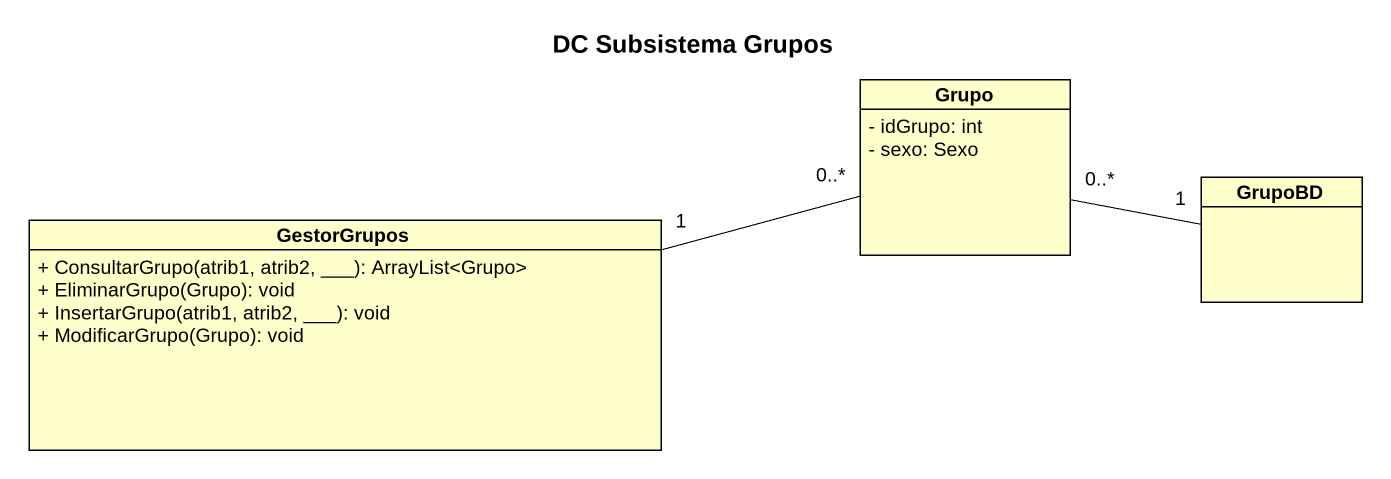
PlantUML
@startuml
title DC Subsistema Grupos
hide circle
hide empty members
skinparam classAttributeIconSize 0
class Grupo {
  - idGrupo: int
  - sexo: Sexo
}
class GestorGrupos {
  + ConsultarGrupo(atrib1, atrib2, ___): ArrayList<Grupo>
  + EliminarGrupo(Grupo): void
  + InsertarGrupo(atrib1, atrib2, ___): void
  + ModificarGrupo(Grupo): void
}
class GrupoBD
Grupo "0..*" -right- "1" GrupoBD
GestorGrupos "1" -right- "0..*" Grupo
@enduml
